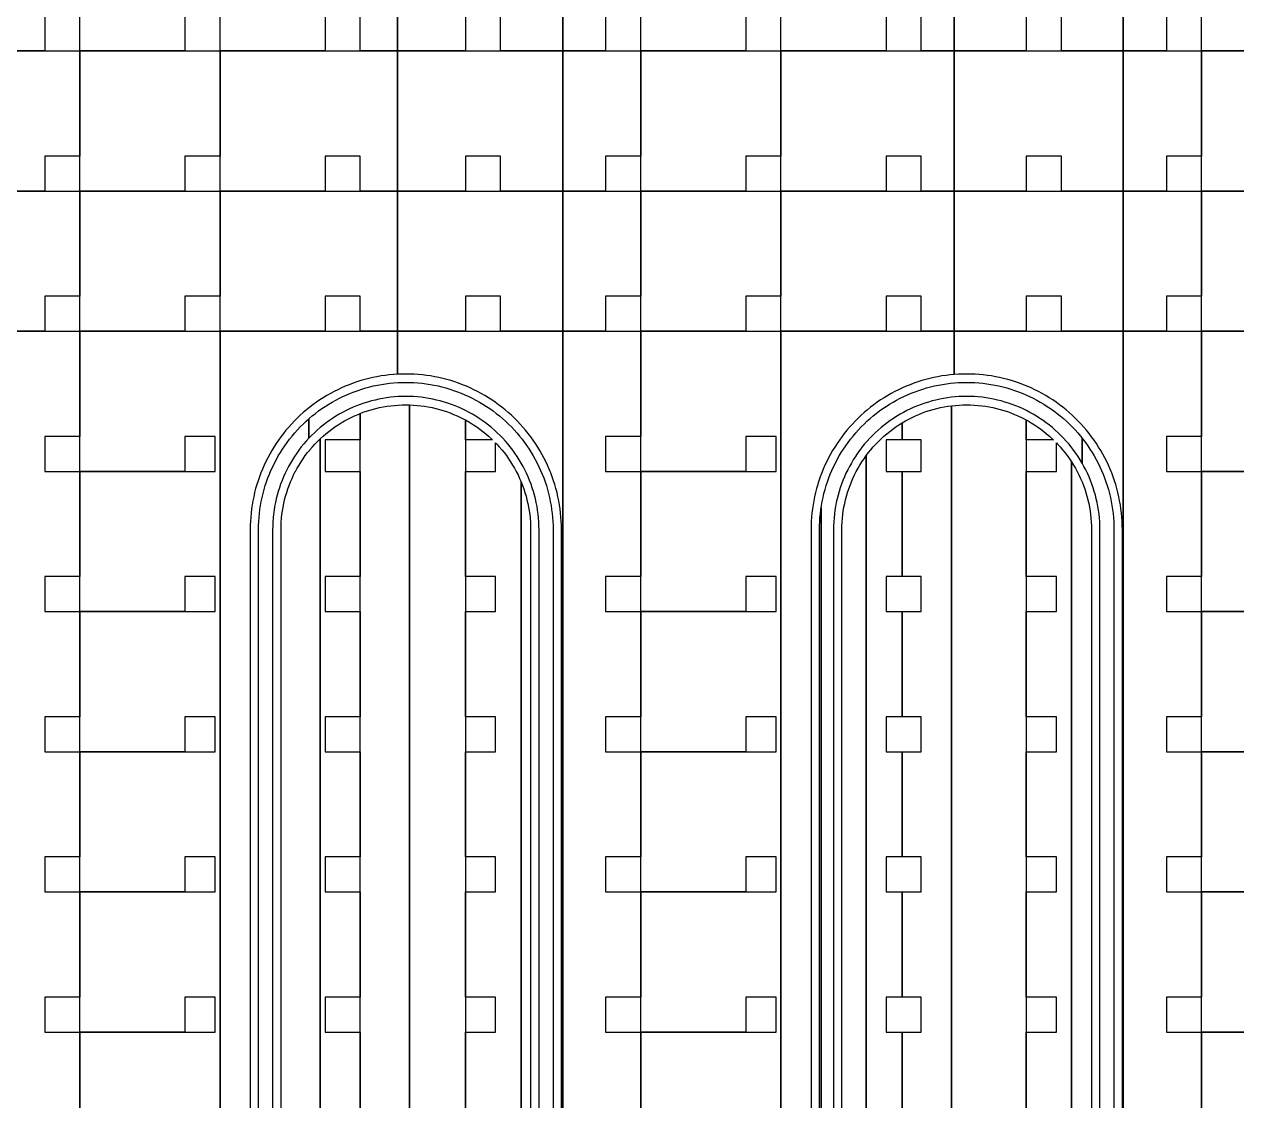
# Model space of a CAD drawing. Extents: x -4500 to 4500, y -3250 to 3250.
# Drawn here: x 973 to 1838, y -712 to 57 of the extents above; entities that cross this region are included whole.
import ezdxf

# ---------------------------------------------------------------- set-up
doc = ezdxf.new("R2010")
doc.units = 0
doc.layers.add('L1D100', color=4, linetype='CONTINUOUS')
doc.layers.add('L1D11', color=2, linetype='CONTINUOUS')

# ---------------------------------------------------------------- blocks, each defined once
blk = doc.blocks.new('TOP_main_1_Cheese_100')
at = {"layer": 'L1D100'}
for points in [[(957.982, 37.5), (957.982, 137.5), (1012.5, 137.5), (1012.5, 62.5), (987.5, 62.5), (987.5, 37.5)], [(1012.5, 37.5), (1012.5, 137.5), (1112.5, 137.5), (1112.5, 62.5), (1087.5, 62.5), (1087.5, 37.5)], [(1112.5, 37.5), (1112.5, 137.5), (1239.083, 137.5), (1239.083, 37.5), (1212.5, 37.5), (1212.5, 62.5), (1187.5, 62.5), (1187.5, 37.5)], [(1239.083, 37.5), (1239.083, 137.5), (1357.013, 137.5), (1357.013, 37.5), (1312.5, 37.5), (1312.5, 62.5), (1287.5, 62.5), (1287.5, 37.5)], [(1357.013, 37.5), (1357.013, 137.5), (1412.5, 137.5), (1412.5, 62.5), (1387.5, 62.5), (1387.5, 37.5)], [(1412.5, 37.5), (1412.5, 137.5), (1512.5, 137.5), (1512.5, 62.5), (1487.5, 62.5), (1487.5, 37.5)], [(1512.5, 37.5), (1512.5, 137.5), (1636.135, 137.5), (1636.135, 37.5), (1612.5, 37.5), (1612.5, 62.5), (1587.5, 62.5), (1587.5, 37.5)], [(1636.135, 37.5), (1636.135, 137.5), (1756.649, 137.5), (1756.649, 37.5), (1712.5, 37.5), (1712.5, 62.5), (1687.5, 62.5), (1687.5, 37.5)], [(1756.649, 37.5), (1756.649, 137.5), (1812.5, 137.5), (1812.5, 62.5), (1787.5, 62.5), (1787.5, 37.5)], [(1812.5, 37.5), (1812.5, 137.5), (1911.62, 137.5), (1911.62, 62.5), (1887.5, 62.5), (1887.5, 37.5)], [(957.982, -62.5), (957.982, 37.5), (1012.5, 37.5), (1012.5, -37.5), (987.5, -37.5), (987.5, -62.5)], [(1012.5, -62.5), (1012.5, 37.5), (1112.5, 37.5), (1112.5, -37.5), (1087.5, -37.5), (1087.5, -62.5)], [(1112.5, -62.5), (1112.5, 37.5), (1239.083, 37.5), (1239.083, -62.5), (1212.5, -62.5), (1212.5, -37.5), (1187.5, -37.5), (1187.5, -62.5)], [(1239.083, -62.5), (1239.083, 37.5), (1357.013, 37.5), (1357.013, -62.5), (1312.5, -62.5), (1312.5, -37.5), (1287.5, -37.5), (1287.5, -62.5)], [(1357.013, -62.5), (1357.013, 37.5), (1412.5, 37.5), (1412.5, -37.5), (1387.5, -37.5), (1387.5, -62.5)], [(1412.5, -62.5), (1412.5, 37.5), (1512.5, 37.5), (1512.5, -37.5), (1487.5, -37.5), (1487.5, -62.5)], [(1512.5, -62.5), (1512.5, 37.5), (1636.135, 37.5), (1636.135, -62.5), (1612.5, -62.5), (1612.5, -37.5), (1587.5, -37.5), (1587.5, -62.5)], [(1636.135, -62.5), (1636.135, 37.5), (1756.649, 37.5), (1756.649, -62.5), (1712.5, -62.5), (1712.5, -37.5), (1687.5, -37.5), (1687.5, -62.5)], [(1756.649, -62.5), (1756.649, 37.5), (1812.5, 37.5), (1812.5, -37.5), (1787.5, -37.5), (1787.5, -62.5)], [(1812.5, -62.5), (1812.5, 37.5), (1911.62, 37.5), (1911.62, -37.5), (1887.5, -37.5), (1887.5, -62.5)], [(957.982, -162.5), (957.982, -62.5), (1012.5, -62.5), (1012.5, -137.5), (987.5, -137.5), (987.5, -162.5)], [(1012.5, -162.5), (1012.5, -62.5), (1112.5, -62.5), (1112.5, -137.5), (1087.5, -137.5), (1087.5, -162.5)], [(1112.5, -162.5), (1112.5, -62.5), (1239.083, -62.5), (1239.083, -162.5), (1212.5, -162.5), (1212.5, -137.5), (1187.5, -137.5), (1187.5, -162.5)], [(1239.083, -162.5), (1239.083, -62.5), (1357.013, -62.5), (1357.013, -162.5), (1312.5, -162.5), (1312.5, -137.5), (1287.5, -137.5), (1287.5, -162.5)], [(1357.013, -162.5), (1357.013, -62.5), (1412.5, -62.5), (1412.5, -137.5), (1387.5, -137.5), (1387.5, -162.5)], [(1412.5, -162.5), (1412.5, -62.5), (1512.5, -62.5), (1512.5, -137.5), (1487.5, -137.5), (1487.5, -162.5)], [(1512.5, -162.5), (1512.5, -62.5), (1636.135, -62.5), (1636.135, -162.5), (1612.5, -162.5), (1612.5, -137.5), (1587.5, -137.5), (1587.5, -162.5)], [(1636.135, -162.5), (1636.135, -62.5), (1756.649, -62.5), (1756.649, -162.5), (1712.5, -162.5), (1712.5, -137.5), (1687.5, -137.5), (1687.5, -162.5)], [(1756.649, -162.5), (1756.649, -62.5), (1812.5, -62.5), (1812.5, -137.5), (1787.5, -137.5), (1787.5, -162.5)], [(1212.5, -1463.6), (1212.5, -221.141), (1213.434, -220.771), (1215.961, -219.855), (1218.515, -219.017), (1221.093, -218.256), (1223.693, -217.574), (1226.313, -216.97), (1228.949, -216.445), (1231.6, -216.001), (1234.263, -215.636), (1236.937, -215.353), (1239.617, -215.15), (1242.302, -215.028), (1244.99, -214.988), (1245.01, -214.988), (1247.698, -215.028), (1247.698, -1463.6)], [(1247.698, -1463.6), (1247.698, -215.028), (1250.383, -215.15), (1253.063, -215.353), (1255.737, -215.636), (1258.4, -216.001), (1261.051, -216.445), (1263.687, -216.97), (1266.307, -217.574), (1268.907, -218.256), (1271.485, -219.017), (1274.039, -219.855), (1276.566, -220.771), (1279.065, -221.762), (1281.533, -222.828), (1283.967, -223.968), (1286.366, -225.181), (1287.5, -225.798), (1287.5, -1463.6)], [(1287.5, -239.988), (1287.5, -225.798), (1288.727, -226.466), (1291.048, -227.822), (1293.327, -229.247), (1295.562, -230.74), (1297.751, -232.301), (1299.892, -233.926), (1301.983, -235.616), (1304.021, -237.368), (1306.006, -239.18), (1306.838, -239.988)], [(1687.5, -239.988), (1687.5, -225.798), (1688.727, -226.466), (1691.048, -227.822), (1693.327, -229.247), (1695.562, -230.74), (1697.751, -232.301), (1699.892, -233.926), (1701.983, -235.616), (1704.021, -237.368), (1706.006, -239.18), (1706.838, -239.988)]]:
    blk.add_lwpolyline(points, close=True, dxfattribs=at)
for points in [[(1887.5, -762.5), (1812.5, -762.5), (1812.5, -662.5), (1887.5, -662.5)], [(1887.5, -662.5), (1812.5, -662.5), (1812.5, -562.5), (1887.5, -562.5)], [(1887.5, -562.5), (1812.5, -562.5), (1812.5, -462.5), (1887.5, -462.5)], [(1887.5, -462.5), (1812.5, -462.5), (1812.5, -362.5), (1887.5, -362.5)], [(1887.5, -362.5), (1812.5, -362.5), (1812.5, -262.5), (1887.5, -262.5)], [(1887.5, -262.5), (1812.5, -262.5), (1812.5, -162.5), (1909, -162.5)], [(1887.5, -162.5), (1812.5, -162.5), (1812.5, -62.5), (1911.62, -62.5)], [(957.982, -162.5), (1012.5, -162.5), (1012.5, -237.5), (987.5, -237.5), (987.5, -262.5), (1012.5, -262.5), (1012.5, -337.5), (987.5, -337.5), (987.5, -362.5), (1012.5, -362.5), (1012.5, -437.5), (987.5, -437.5), (987.5, -462.5), (1012.5, -462.5), (1012.5, -537.5), (987.5, -537.5), (987.5, -562.5), (1012.5, -562.5), (1012.5, -637.5), (987.5, -637.5), (987.5, -662.5), (1012.5, -662.5), (1012.5, -737.5)], [(1012.5, -762.5), (1012.5, -662.5), (1087.5, -662.5), (1109, -662.5), (1109, -637.5), (1087.5, -637.5), (1087.5, -662.5), (1012.5, -662.5), (1012.5, -562.5), (1087.5, -562.5), (1109, -562.5), (1109, -537.5), (1087.5, -537.5), (1087.5, -562.5), (1012.5, -562.5), (1012.5, -462.5), (1087.5, -462.5), (1109, -462.5), (1109, -437.5), (1087.5, -437.5), (1087.5, -462.5), (1012.5, -462.5), (1012.5, -362.5), (1087.5, -362.5), (1109, -362.5), (1109, -337.5), (1087.5, -337.5), (1087.5, -362.5), (1012.5, -362.5), (1012.5, -262.5), (1087.5, -262.5), (1109, -262.5), (1109, -237.5), (1087.5, -237.5), (1087.5, -262.5), (1012.5, -262.5), (1012.5, -162.5), (1112.5, -162.5), (1112.5, -1109.51)], [(1112.5, -1109.51), (1112.5, -162.5), (1239.083, -162.5), (1239.083, -193.145), (1236.135, -193.341), (1233.192, -193.616), (1230.259, -193.97), (1227.336, -194.401), (1224.425, -194.91), (1221.529, -195.496), (1218.649, -196.159), (1215.788, -196.898), (1212.948, -197.713), (1210.131, -198.604), (1207.338, -199.569), (1204.572, -200.609), (1201.834, -201.721), (1199.128, -202.906), (1196.453, -204.163), (1193.813, -205.49), (1191.21, -206.888), (1188.644, -208.354), (1186.119, -209.888), (1183.635, -211.488), (1181.194, -213.154), (1178.799, -214.885), (1176.451, -216.678), (1174.151, -218.534), (1171.902, -220.45), (1169.704, -222.425), (1167.56, -224.458), (1165.47, -226.548), (1163.437, -228.692), (1161.462, -230.889), (1159.546, -233.139), (1157.691, -235.439), (1155.897, -237.787), (1154.167, -240.182), (1152.5, -242.622), (1150.9, -245.106), (1149.366, -247.632), (1147.9, -250.197), (1146.503, -252.801), (1145.175, -255.441), (1143.919, -258.115), (1142.734, -260.822), (1141.621, -263.559), (1140.582, -266.326), (1139.616, -269.118), (1138.726, -271.936), (1137.91, -274.776), (1137.171, -277.637), (1136.508, -280.516), (1135.922, -283.412), (1135.413, -286.323), (1134.982, -289.246), (1134.629, -292.18), (1134.354, -295.122), (1134.157, -298.07), (1134.039, -301.023), (1134, -303.978), (1134, -1051.522)], [(1356, -1051.522), (1356, -303.978), (1355.961, -301.023), (1355.843, -298.07), (1355.646, -295.122), (1355.371, -292.18), (1355.018, -289.246), (1354.587, -286.323), (1354.078, -283.412), (1353.492, -280.516), (1352.829, -277.637), (1352.09, -274.776), (1351.274, -271.936), (1350.384, -269.118), (1349.418, -266.326), (1348.379, -263.559), (1347.948, -262.5), (1347.266, -260.822), (1346.081, -258.115), (1344.825, -255.441), (1343.497, -252.801), (1342.1, -250.197), (1340.634, -247.632), (1339.1, -245.106), (1337.5, -242.622), (1335.833, -240.182), (1334.103, -237.787), (1332.309, -235.439), (1330.454, -233.139), (1328.538, -230.889), (1326.563, -228.692), (1324.53, -226.548), (1322.44, -224.458), (1320.296, -222.425), (1318.098, -220.45), (1315.849, -218.534), (1313.549, -216.678), (1311.201, -214.885), (1308.806, -213.154), (1306.365, -211.488), (1303.881, -209.888), (1301.356, -208.354), (1298.79, -206.888), (1296.187, -205.49), (1293.547, -204.163), (1290.872, -202.906), (1288.166, -201.721), (1285.428, -200.609), (1282.662, -199.569), (1279.869, -198.604), (1277.052, -197.713), (1274.212, -196.898), (1271.351, -196.159), (1268.471, -195.496), (1265.575, -194.91), (1262.664, -194.401), (1259.741, -193.97), (1256.808, -193.616), (1253.865, -193.341), (1250.917, -193.145), (1247.965, -193.027), (1245.01, -192.988), (1244.99, -192.988), (1242.035, -193.027), (1239.083, -193.145), (1239.083, -162.5), (1357.013, -162.5), (1357.013, -1064.912)], [(1357.013, -1064.912), (1357.013, -162.5), (1412.5, -162.5), (1412.5, -237.5), (1387.5, -237.5), (1387.5, -262.5), (1412.5, -262.5), (1412.5, -337.5), (1387.5, -337.5), (1387.5, -362.5), (1412.5, -362.5), (1412.5, -437.5), (1387.5, -437.5), (1387.5, -462.5), (1412.5, -462.5), (1412.5, -537.5), (1387.5, -537.5), (1387.5, -562.5), (1412.5, -562.5), (1412.5, -637.5), (1387.5, -637.5), (1387.5, -662.5), (1412.5, -662.5), (1412.5, -737.5)], [(1412.5, -762.5), (1412.5, -662.5), (1487.5, -662.5), (1509, -662.5), (1509, -637.5), (1487.5, -637.5), (1487.5, -662.5), (1412.5, -662.5), (1412.5, -562.5), (1487.5, -562.5), (1509, -562.5), (1509, -537.5), (1487.5, -537.5), (1487.5, -562.5), (1412.5, -562.5), (1412.5, -462.5), (1487.5, -462.5), (1509, -462.5), (1509, -437.5), (1487.5, -437.5), (1487.5, -462.5), (1412.5, -462.5), (1412.5, -362.5), (1487.5, -362.5), (1509, -362.5), (1509, -337.5), (1487.5, -337.5), (1487.5, -362.5), (1412.5, -362.5), (1412.5, -262.5), (1487.5, -262.5), (1509, -262.5), (1509, -237.5), (1487.5, -237.5), (1487.5, -262.5), (1412.5, -262.5), (1412.5, -162.5), (1512.5, -162.5), (1512.5, -1109.51)], [(1512.5, -1109.51), (1512.5, -162.5), (1636.135, -162.5), (1636.135, -193.341), (1633.192, -193.616), (1630.259, -193.97), (1627.336, -194.401), (1624.425, -194.91), (1621.529, -195.496), (1618.649, -196.159), (1615.788, -196.898), (1612.948, -197.713), (1610.131, -198.604), (1607.338, -199.569), (1604.572, -200.609), (1601.834, -201.721), (1599.128, -202.906), (1596.453, -204.163), (1593.813, -205.49), (1591.21, -206.888), (1588.644, -208.354), (1586.119, -209.888), (1583.635, -211.488), (1581.194, -213.154), (1578.799, -214.885), (1576.451, -216.678), (1574.151, -218.534), (1571.902, -220.45), (1569.704, -222.425), (1567.56, -224.458), (1565.47, -226.548), (1563.437, -228.692), (1561.462, -230.889), (1559.546, -233.139), (1557.691, -235.439), (1555.897, -237.787), (1554.167, -240.182), (1552.5, -242.622), (1550.9, -245.106), (1549.366, -247.632), (1547.9, -250.197), (1546.503, -252.801), (1545.175, -255.441), (1543.919, -258.115), (1542.734, -260.822), (1541.621, -263.559), (1540.582, -266.326), (1539.616, -269.118), (1539.1, -270.752), (1538.726, -271.936), (1537.91, -274.776), (1537.171, -277.637), (1536.508, -280.516), (1535.922, -283.412), (1535.413, -286.323), (1534.982, -289.246), (1534.629, -292.18), (1534.354, -295.122), (1534.157, -298.07), (1534.039, -301.023), (1534, -303.978), (1534, -1051.522)], [(1756, -1051.522), (1756, -303.978), (1755.961, -301.023), (1755.843, -298.07), (1755.646, -295.122), (1755.371, -292.18), (1755.018, -289.246), (1754.587, -286.323), (1754.078, -283.412), (1753.492, -280.516), (1752.829, -277.637), (1752.09, -274.776), (1751.274, -271.936), (1750.384, -269.118), (1749.418, -266.326), (1748.379, -263.559), (1747.948, -262.5), (1747.266, -260.822), (1746.081, -258.115), (1744.825, -255.441), (1743.497, -252.801), (1742.1, -250.197), (1740.634, -247.632), (1739.1, -245.106), (1737.5, -242.622), (1735.833, -240.182), (1734.103, -237.787), (1732.309, -235.439), (1730.454, -233.139), (1728.538, -230.889), (1726.563, -228.692), (1726.16, -228.267), (1724.53, -226.548), (1722.44, -224.458), (1720.296, -222.425), (1718.098, -220.45), (1715.849, -218.534), (1713.549, -216.678), (1711.201, -214.885), (1708.806, -213.154), (1706.365, -211.488), (1703.881, -209.888), (1701.356, -208.354), (1698.79, -206.888), (1696.187, -205.49), (1693.547, -204.163), (1690.872, -202.906), (1688.166, -201.721), (1685.428, -200.609), (1682.662, -199.569), (1679.869, -198.604), (1677.052, -197.713), (1674.212, -196.898), (1671.351, -196.159), (1668.471, -195.496), (1665.575, -194.91), (1662.664, -194.401), (1659.741, -193.97), (1656.808, -193.616), (1653.865, -193.341), (1650.917, -193.145), (1647.965, -193.027), (1645.01, -192.988), (1644.99, -192.988), (1642.035, -193.027), (1639.083, -193.145), (1636.135, -193.341), (1636.135, -162.5), (1756.649, -162.5), (1756.649, -1062.249)], [(1756.649, -1062.249), (1756.649, -162.5), (1812.5, -162.5), (1812.5, -237.5), (1787.5, -237.5), (1787.5, -262.5), (1812.5, -262.5), (1812.5, -337.5), (1787.5, -337.5), (1787.5, -362.5), (1812.5, -362.5), (1812.5, -437.5), (1787.5, -437.5), (1787.5, -462.5), (1812.5, -462.5), (1812.5, -537.5), (1787.5, -537.5), (1787.5, -562.5), (1812.5, -562.5), (1812.5, -637.5), (1787.5, -637.5), (1787.5, -662.5), (1812.5, -662.5), (1812.5, -737.5)], [(1598.952, -737.5), (1598.952, -662.5), (1612.5, -662.5), (1612.5, -637.5), (1598.952, -637.5), (1598.952, -562.5), (1612.5, -562.5), (1612.5, -537.5), (1598.952, -537.5), (1598.952, -462.5), (1612.5, -462.5), (1612.5, -437.5), (1598.952, -437.5), (1598.952, -362.5), (1612.5, -362.5), (1612.5, -337.5), (1598.952, -337.5), (1598.952, -262.5), (1612.5, -262.5), (1612.5, -239.988), (1598.952, -239.988), (1598.952, -227.822), (1601.273, -226.466), (1603.634, -225.181), (1606.033, -223.968), (1608.467, -222.828), (1610.935, -221.762), (1613.434, -220.771), (1615.961, -219.855), (1618.515, -219.017), (1621.093, -218.256), (1623.693, -217.574), (1626.313, -216.97), (1628.949, -216.445), (1631.6, -216.001), (1634.263, -215.636), (1634.263, -1463.6)], [(1634.263, -1463.6), (1634.263, -215.636), (1636.937, -215.353), (1639.617, -215.15), (1642.302, -215.028), (1644.99, -214.988), (1645.01, -214.988), (1647.698, -215.028), (1650.383, -215.15), (1653.063, -215.353), (1655.737, -215.636), (1658.4, -216.001), (1661.051, -216.445), (1663.687, -216.97), (1666.307, -217.574), (1668.907, -218.256), (1671.485, -219.017), (1674.039, -219.855), (1676.566, -220.771), (1679.065, -221.762), (1681.533, -222.828), (1683.967, -223.968), (1686.366, -225.181), (1687.5, -225.798), (1687.5, -1463.6)], [(1183.994, -1463.6), (1183.994, -239.18), (1185.979, -237.368), (1188.017, -235.616), (1190.108, -233.926), (1192.249, -232.301), (1194.438, -230.74), (1196.673, -229.247), (1198.952, -227.822), (1201.273, -226.466), (1203.634, -225.181), (1206.033, -223.968), (1208.467, -222.828), (1210.935, -221.762), (1212.5, -221.141), (1212.5, -239.988), (1187.5, -239.988), (1187.5, -262.5), (1212.5, -262.5), (1212.5, -337.5), (1187.5, -337.5), (1187.5, -362.5), (1212.5, -362.5), (1212.5, -437.5), (1187.5, -437.5), (1187.5, -462.5), (1212.5, -462.5), (1212.5, -537.5), (1187.5, -537.5), (1187.5, -562.5), (1212.5, -562.5), (1212.5, -637.5), (1187.5, -637.5), (1187.5, -662.5), (1212.5, -662.5), (1212.5, -737.5)], [(1573.313, -1463.6), (1573.313, -251.237), (1574.939, -249.096), (1576.628, -247.005), (1578.38, -244.966), (1580.193, -242.981), (1582.065, -241.052), (1583.994, -239.18), (1585.979, -237.368), (1588.017, -235.616), (1590.108, -233.926), (1592.249, -232.301), (1594.438, -230.74), (1596.673, -229.247), (1598.952, -227.822), (1598.952, -239.988), (1587.5, -239.988), (1587.5, -262.5), (1598.952, -262.5), (1598.952, -337.5), (1587.5, -337.5), (1587.5, -362.5), (1598.952, -362.5), (1598.952, -437.5), (1587.5, -437.5), (1587.5, -462.5), (1598.952, -462.5), (1598.952, -537.5), (1587.5, -537.5), (1587.5, -562.5), (1598.952, -562.5), (1598.952, -637.5), (1587.5, -637.5), (1587.5, -662.5), (1598.952, -662.5), (1598.952, -737.5)], [(1156, -1051.522), (1156, -303.978), (1156.041, -301.29), (1156.162, -298.605), (1156.365, -295.924), (1156.649, -293.251), (1157.013, -290.588), (1157.458, -287.937), (1157.982, -285.3), (1158.586, -282.681), (1159.269, -280.081), (1160.029, -277.503), (1160.868, -274.949), (1161.783, -272.421), (1162.774, -269.923), (1163.84, -267.455), (1164.98, -265.021), (1166.193, -262.622), (1166.26, -262.5), (1167.478, -260.261), (1168.834, -257.94), (1170.259, -255.661), (1171.753, -253.426), (1173.313, -251.237), (1174.939, -249.096), (1176.451, -247.224), (1176.628, -247.005), (1178.38, -244.966), (1180.193, -242.981), (1182.065, -241.052), (1183.994, -239.18), (1183.994, -1463.6)], [(1287.5, -737.5), (1287.5, -662.5), (1309, -662.5), (1309, -637.5), (1287.5, -637.5), (1287.5, -562.5), (1309, -562.5), (1309, -537.5), (1287.5, -537.5), (1287.5, -462.5), (1309, -462.5), (1309, -437.5), (1287.5, -437.5), (1287.5, -362.5), (1309, -362.5), (1309, -337.5), (1287.5, -337.5), (1287.5, -262.5), (1309, -262.5), (1309, -242.149), (1309.807, -242.981), (1311.62, -244.966), (1313.372, -247.005), (1315.061, -249.096), (1316.687, -251.237), (1318.247, -253.426), (1319.741, -255.661), (1321.166, -257.94), (1322.522, -260.261), (1323.807, -262.622), (1325.02, -265.021), (1326.16, -267.455), (1327.226, -269.923), (1327.226, -1463.6)], [(1687.5, -737.5), (1687.5, -662.5), (1709, -662.5), (1709, -637.5), (1687.5, -637.5), (1687.5, -562.5), (1709, -562.5), (1709, -537.5), (1687.5, -537.5), (1687.5, -462.5), (1709, -462.5), (1709, -437.5), (1687.5, -437.5), (1687.5, -362.5), (1709, -362.5), (1709, -337.5), (1687.5, -337.5), (1687.5, -262.5), (1709, -262.5), (1709, -242.149), (1709.807, -242.981), (1711.62, -244.966), (1713.372, -247.005), (1715.061, -249.096), (1716.687, -251.237), (1718.247, -253.426), (1719.741, -255.661), (1719.741, -1463.6)], [(1556, -1051.522), (1556, -303.978), (1556.041, -301.29), (1556.162, -298.605), (1556.365, -295.924), (1556.649, -293.251), (1557.013, -290.588), (1557.458, -287.937), (1557.982, -285.3), (1558.586, -282.681), (1559.269, -280.081), (1560.029, -277.503), (1560.868, -274.949), (1561.783, -272.421), (1562.774, -269.923), (1563.84, -267.455), (1564.98, -265.021), (1566.193, -262.622), (1566.26, -262.5), (1567.478, -260.261), (1568.834, -257.94), (1570.259, -255.661), (1571.753, -253.426), (1573.313, -251.237), (1573.313, -1463.6)], [(1719.741, -1463.6), (1719.741, -255.661), (1721.166, -257.94), (1722.522, -260.261), (1723.807, -262.622), (1725.02, -265.021), (1726.16, -267.455), (1727.226, -269.923), (1728.217, -272.421), (1729.132, -274.949), (1729.971, -277.503), (1730.731, -280.081), (1731.414, -282.681), (1732.018, -285.3), (1732.542, -287.937), (1732.987, -290.588), (1733.351, -293.251), (1733.635, -295.924), (1733.838, -298.605), (1733.959, -301.29), (1734, -303.978), (1734, -1051.522)], [(1327.226, -1463.6), (1327.226, -269.923), (1328.217, -272.421), (1329.132, -274.949), (1329.971, -277.503), (1330.731, -280.081), (1331.414, -282.681), (1332.018, -285.3), (1332.542, -287.937), (1332.987, -290.588), (1333.351, -293.251), (1333.635, -295.924), (1333.838, -298.605), (1333.959, -301.29), (1334, -303.978), (1334, -1051.522)]]:
    blk.add_lwpolyline(points, dxfattribs=at)
blk = doc.blocks.new('TOP_main_1')
at = {"layer": 'L1D11'}
for points in [[(1340, -1051.522), (1340, -303.978), (1339.96, -301.215), (1339.839, -298.454), (1339.639, -295.699), (1339.358, -292.95), (1338.997, -290.211), (1338.557, -287.483), (1338.038, -284.769), (1337.44, -282.071), (1336.763, -279.392), (1336.009, -276.734), (1335.179, -274.099), (1334.271, -271.489), (1333.289, -268.907), (1332.231, -266.354), (1331.1, -263.833), (1329.896, -261.346), (1328.62, -258.895), (1327.274, -256.483), (1325.858, -254.11), (1324.373, -251.78), (1322.821, -249.494), (1321.204, -247.254), (1319.522, -245.061), (1317.777, -242.919), (1315.97, -240.829), (1314.103, -238.792), (1312.178, -236.81), (1310.196, -234.884), (1308.159, -233.018), (1306.068, -231.211), (1303.926, -229.466), (1301.734, -227.784), (1299.494, -226.166), (1297.208, -224.615), (1294.878, -223.13), (1292.505, -221.714), (1290.092, -220.367), (1287.641, -219.091), (1285.155, -217.887), (1282.634, -216.756), (1280.081, -215.699), (1277.498, -214.716), (1274.889, -213.809), (1272.253, -212.978), (1269.595, -212.224), (1266.916, -211.548), (1264.219, -210.95), (1261.505, -210.431), (1258.777, -209.991), (1256.038, -209.63), (1253.289, -209.349), (1250.533, -209.148), (1247.773, -209.028), (1245.01, -208.988), (1244.99, -208.988), (1242.227, -209.028), (1239.467, -209.148), (1236.711, -209.349), (1233.962, -209.63), (1231.223, -209.991), (1228.495, -210.431), (1225.781, -210.95), (1223.084, -211.548), (1220.405, -212.224), (1217.747, -212.978), (1215.111, -213.809), (1212.502, -214.716), (1209.919, -215.699), (1207.366, -216.756), (1204.845, -217.887), (1202.359, -219.091), (1199.908, -220.367), (1197.495, -221.714), (1195.122, -223.13), (1192.792, -224.615), (1190.506, -226.166), (1188.266, -227.784), (1186.074, -229.466), (1183.932, -231.211), (1181.841, -233.018), (1179.804, -234.884), (1177.822, -236.81), (1175.897, -238.792), (1175.897, -224.93), (1176.038, -224.804), (1178.245, -222.934), (1180.504, -221.126), (1182.811, -219.38), (1185.166, -217.699), (1187.566, -216.084), (1190.01, -214.535), (1192.495, -213.054), (1195.02, -211.642), (1197.584, -210.3), (1200.183, -209.029), (1202.816, -207.831), (1205.481, -206.705), (1208.177, -205.653), (1210.9, -204.676), (1213.649, -203.775), (1216.422, -202.949), (1219.216, -202.2), (1222.031, -201.529), (1224.862, -200.935), (1227.709, -200.42), (1230.569, -199.983), (1233.44, -199.625), (1236.32, -199.346), (1239.206, -199.147), (1242.097, -199.027), (1244.99, -198.988), (1245.01, -198.988), (1247.903, -199.027), (1250.794, -199.147), (1253.68, -199.346), (1256.56, -199.625), (1259.431, -199.983), (1262.291, -200.42), (1265.138, -200.935), (1267.969, -201.529), (1270.784, -202.2), (1273.578, -202.949), (1276.351, -203.775), (1279.1, -204.676), (1281.823, -205.653), (1284.519, -206.705), (1287.184, -207.831), (1289.817, -209.029), (1292.416, -210.3), (1294.98, -211.642), (1297.505, -213.054), (1299.99, -214.535), (1302.434, -216.084), (1304.834, -217.699), (1307.189, -219.38), (1309.496, -221.126), (1311.755, -222.934), (1313.962, -224.804), (1316.118, -226.734), (1318.219, -228.723), (1320.265, -230.768), (1322.254, -232.87), (1324.184, -235.025), (1326.054, -237.233), (1327.862, -239.491), (1329.607, -241.799), (1331.288, -244.153), (1332.904, -246.554), (1334.453, -248.997), (1335.934, -251.483), (1337.346, -254.008), (1338.688, -256.571), (1339.958, -259.17), (1341.157, -261.804), (1342.283, -264.469), (1343.334, -267.164), (1344.311, -269.887), (1345.213, -272.637), (1346.039, -275.409), (1346.787, -278.204), (1347.459, -281.018), (1348.053, -283.85), (1348.568, -286.697), (1349.005, -289.557), (1349.363, -292.428), (1349.641, -295.308), (1349.841, -298.194), (1349.96, -301.085), (1350, -303.978), (1350, -1051.522)], [(1541.157, -1093.696), (1541.157, -288.497), (1541.432, -286.697), (1541.947, -283.85), (1542.541, -281.018), (1543.213, -278.204), (1543.961, -275.409), (1544.787, -272.637), (1545.689, -269.887), (1546.666, -267.164), (1547.717, -264.469), (1548.843, -261.804), (1550.042, -259.17), (1551.312, -256.571), (1552.654, -254.008), (1554.066, -251.483), (1555.547, -248.997), (1557.096, -246.554), (1558.712, -244.153), (1560.393, -241.799), (1562.138, -239.491), (1563.946, -237.233), (1565.816, -235.025), (1567.746, -232.87), (1569.735, -230.768), (1571.781, -228.723), (1573.882, -226.734), (1576.038, -224.804), (1578.245, -222.934), (1580.504, -221.126), (1582.811, -219.38), (1585.166, -217.699), (1587.566, -216.084), (1590.01, -214.535), (1592.495, -213.054), (1595.02, -211.642), (1597.584, -210.3), (1600.183, -209.029), (1602.816, -207.831), (1605.481, -206.705), (1608.177, -205.653), (1610.9, -204.676), (1613.649, -203.775), (1616.422, -202.949), (1619.216, -202.2), (1622.031, -201.529), (1624.862, -200.935), (1627.709, -200.42), (1630.569, -199.983), (1633.44, -199.625), (1636.32, -199.346), (1639.206, -199.147), (1642.097, -199.027), (1644.99, -198.988), (1645.01, -198.988), (1647.903, -199.027), (1650.794, -199.147), (1653.68, -199.346), (1656.56, -199.625), (1659.431, -199.983), (1662.291, -200.42), (1665.138, -200.935), (1667.969, -201.529), (1670.784, -202.2), (1673.578, -202.949), (1676.351, -203.775), (1679.1, -204.676), (1681.823, -205.653), (1684.519, -206.705), (1687.184, -207.831), (1689.817, -209.029), (1692.416, -210.3), (1694.98, -211.642), (1697.505, -213.054), (1699.99, -214.535), (1702.434, -216.084), (1704.834, -217.699), (1707.189, -219.38), (1709.496, -221.126), (1711.755, -222.934), (1713.962, -224.804), (1716.118, -226.734), (1718.219, -228.723), (1720.265, -230.768), (1722.254, -232.87), (1724.184, -235.025), (1726.054, -237.233), (1727.274, -238.757), (1727.274, -256.483), (1725.858, -254.11), (1724.373, -251.78), (1722.821, -249.494), (1721.204, -247.254), (1719.522, -245.061), (1717.777, -242.919), (1715.97, -240.829), (1714.103, -238.792), (1712.178, -236.81), (1710.196, -234.884), (1708.159, -233.018), (1706.068, -231.211), (1703.926, -229.466), (1701.734, -227.784), (1699.494, -226.166), (1697.208, -224.615), (1694.878, -223.13), (1692.505, -221.714), (1690.092, -220.367), (1687.641, -219.091), (1685.155, -217.887), (1682.634, -216.756), (1680.081, -215.699), (1677.498, -214.716), (1674.889, -213.809), (1672.253, -212.978), (1669.595, -212.224), (1666.916, -211.548), (1664.219, -210.95), (1661.505, -210.431), (1658.777, -209.991), (1656.038, -209.63), (1653.289, -209.349), (1650.533, -209.148), (1647.773, -209.028), (1645.01, -208.988), (1644.99, -208.988), (1642.227, -209.028), (1639.467, -209.148), (1636.711, -209.349), (1633.962, -209.63), (1631.223, -209.991), (1628.495, -210.431), (1625.781, -210.95), (1623.084, -211.548), (1620.405, -212.224), (1617.747, -212.978), (1615.111, -213.809), (1612.502, -214.716), (1609.919, -215.699), (1607.366, -216.756), (1604.845, -217.887), (1602.359, -219.091), (1599.908, -220.367), (1597.495, -221.714), (1595.122, -223.13), (1592.792, -224.615), (1590.506, -226.166), (1588.266, -227.784), (1586.074, -229.466), (1583.932, -231.211), (1581.841, -233.018), (1579.804, -234.884), (1577.822, -236.81), (1575.897, -238.792), (1574.03, -240.829), (1572.223, -242.919), (1570.478, -245.061), (1568.796, -247.254), (1567.179, -249.494), (1565.627, -251.78), (1564.142, -254.11), (1562.726, -256.483), (1561.38, -258.895), (1560.104, -261.346), (1558.9, -263.833), (1557.769, -266.354), (1556.711, -268.907), (1555.729, -271.489), (1554.821, -274.099), (1553.991, -276.734), (1553.237, -279.392), (1552.56, -282.071), (1551.962, -284.769), (1551.443, -287.483), (1551.003, -290.211), (1550.642, -292.95), (1550.361, -295.699), (1550.161, -298.454), (1550.04, -301.215), (1550, -303.978), (1550, -1051.522)], [(1140, -1051.522), (1140, -303.978), (1140.04, -301.085), (1140.159, -298.194), (1140.359, -295.308), (1140.637, -292.428), (1140.995, -289.557), (1141.432, -286.697), (1141.947, -283.85), (1142.541, -281.018), (1143.213, -278.204), (1143.961, -275.409), (1144.787, -272.637), (1145.689, -269.887), (1146.666, -267.164), (1147.717, -264.469), (1148.843, -261.804), (1150.042, -259.17), (1151.312, -256.571), (1152.654, -254.008), (1154.066, -251.483), (1155.547, -248.997), (1157.096, -246.554), (1158.712, -244.153), (1160.393, -241.799), (1162.138, -239.491), (1163.946, -237.233), (1165.816, -235.025), (1167.746, -232.87), (1169.735, -230.768), (1171.781, -228.723), (1173.882, -226.734), (1175.897, -224.93), (1175.897, -238.792), (1174.03, -240.829), (1172.223, -242.919), (1170.478, -245.061), (1168.796, -247.254), (1167.179, -249.494), (1165.627, -251.78), (1164.142, -254.11), (1162.726, -256.483), (1161.38, -258.895), (1160.104, -261.346), (1158.9, -263.833), (1157.769, -266.354), (1156.711, -268.907), (1155.729, -271.489), (1154.821, -274.099), (1153.991, -276.734), (1153.237, -279.392), (1152.56, -282.071), (1151.962, -284.769), (1151.443, -287.483), (1151.003, -290.211), (1150.642, -292.95), (1150.361, -295.699), (1150.161, -298.454), (1150.04, -301.215), (1150, -303.978), (1150, -1051.522)], [(1740, -1051.522), (1740, -303.978), (1739.96, -301.215), (1739.839, -298.454), (1739.639, -295.699), (1739.358, -292.95), (1738.997, -290.211), (1738.557, -287.483), (1738.038, -284.769), (1737.44, -282.071), (1736.763, -279.392), (1736.009, -276.734), (1735.179, -274.099), (1734.271, -271.489), (1733.289, -268.907), (1732.231, -266.354), (1731.1, -263.833), (1729.896, -261.346), (1728.62, -258.895), (1727.274, -256.483), (1727.274, -238.757), (1727.862, -239.491), (1729.607, -241.799), (1731.288, -244.153), (1732.904, -246.554), (1734.453, -248.997), (1735.934, -251.483), (1737.346, -254.008), (1738.688, -256.571), (1739.958, -259.17), (1741.157, -261.804), (1742.283, -264.469), (1743.334, -267.164), (1744.311, -269.887), (1745.213, -272.637), (1746.039, -275.409), (1746.787, -278.204), (1747.459, -281.018), (1748.053, -283.85), (1748.568, -286.697), (1749.005, -289.557), (1749.363, -292.428), (1749.641, -295.308), (1749.841, -298.194), (1749.96, -301.085), (1750, -303.978), (1750, -1051.522)], [(1540, -1051.522), (1540, -303.978), (1540.04, -301.085), (1540.159, -298.194), (1540.359, -295.308), (1540.637, -292.428), (1540.995, -289.557), (1541.157, -288.497), (1541.157, -1093.696)]]:
    blk.add_lwpolyline(points, dxfattribs=at)
blk.add_blockref('TOP_main_1_Cheese_100', (0, 0))
blk = doc.blocks.new('TOP_main')
blk.add_blockref('TOP_main_1', (0, 0))

msp = doc.modelspace()

# ---------------------------------------------------------------- block references
msp.add_blockref('TOP_main', (0, 0))

doc.saveas('drawing.dxf')
